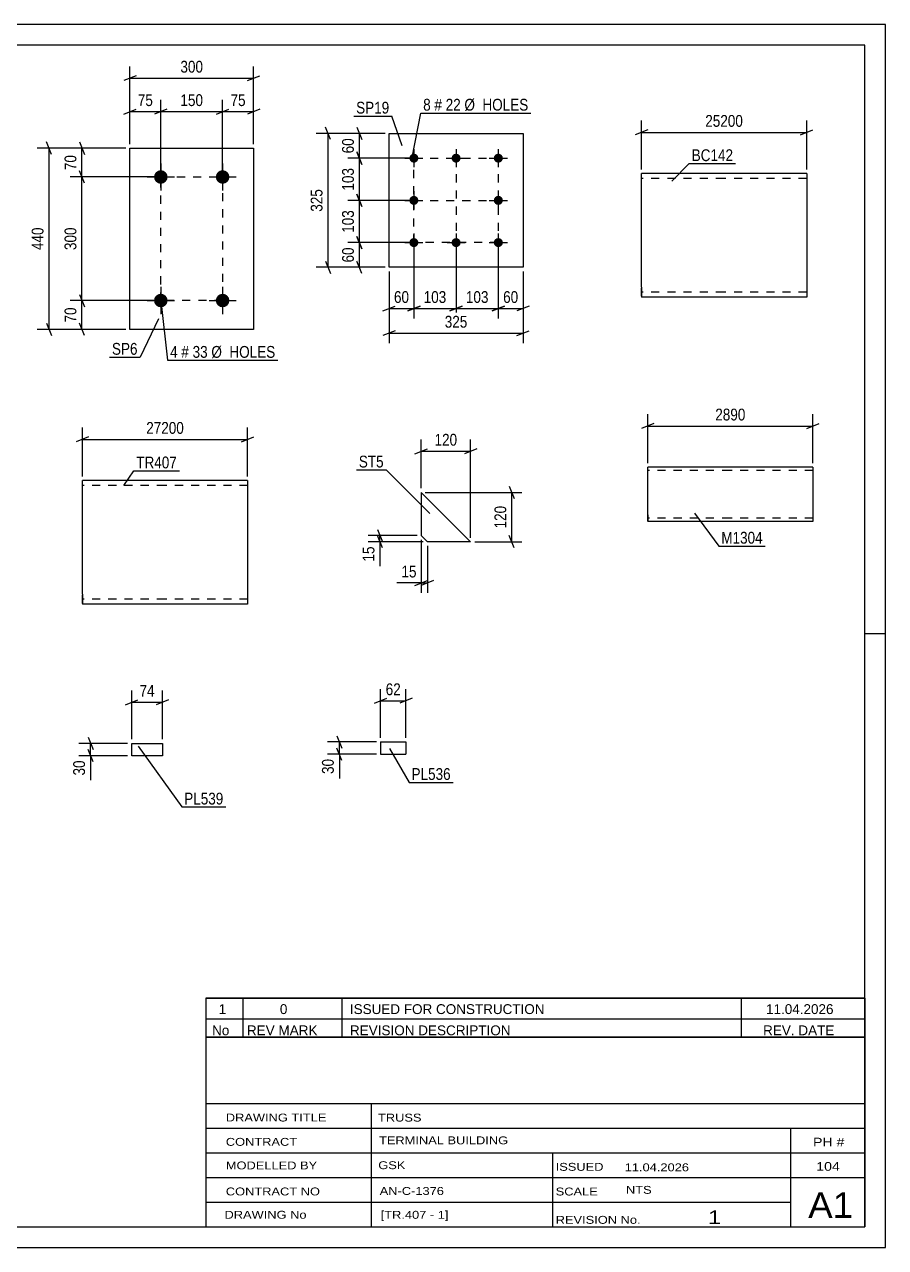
# Model space of a CAD drawing. Header units: millimetres. Extents: x 0 to 420, y 0 to 297.
# Drawn here: x 211 to 420, y 0 to 297 of the extents above; entities that cross this region are included whole.
import ezdxf

# ---------------------------------------------------------------- set-up
doc = ezdxf.new("R2010")
doc.units = ezdxf.units.MM
doc.linetypes.add('DXK_LINE_DOT2', pattern=[3.9198, 1.9599, -1.9599])
doc.styles.add('Arial Narrow', font='ARIALN.TTF', dxfattribs={"height": 0.2})

# ---------------------------------------------------------------- blocks, each defined once
blk = doc.blocks.new('Unknown-348431571-1163')
at = {"color": 5, "linetype": 'Continuous'}
for p, q in [((420, 297), (0, 297)), ((420, 0), (420, 297)), ((415, 292), (5, 292)), ((415, 5), (415, 292)), ((420, 149), (415, 149)), ((5, 5), (415, 5)), ((0, 0), (420, 0))]:
    blk.add_line(p, q, dxfattribs=at)
blk = doc.blocks.new('Part-348431571-19649 - 19648')
at = {"color": 2, "linetype": 'Continuous'}
for p, q in [((382.28, 189.49), (362.28, 189.49)), ((362.28, 177.89), (362.28, 189.49)), ((402.38, 189.49), (382.38, 189.49)), ((402.38, 189.49), (402.38, 176.29)), ((362.28, 177.89), (362.28, 176.29)), ((382.28, 176.29), (362.28, 176.29)), ((402.38, 176.29), (382.38, 176.29))]:
    blk.add_line(p, q, dxfattribs=at)
at = {"color": 7, "linetype": 'DXK_LINE_DOT2'}
for p, q in [((382.28, 188.69), (362.28, 188.69)), ((402.38, 188.69), (382.38, 188.69)), ((362.28, 176.42), (362.28, 177.89)), ((362.28, 177.09), (362.28, 177.16)), ((382.28, 177.09), (362.28, 177.09)), ((402.38, 177.09), (382.38, 177.09)), ((402.38, 177.09), (402.38, 177.16))]:
    blk.add_line(p, q, dxfattribs=at)
blk = doc.blocks.new('Part-348431571-19697 - 19696')
at = {"color": 2, "linetype": 'Continuous'}
for p, q in [((245.08, 186.25), (225.08, 186.25)), ((225.08, 158.65), (225.08, 186.25)), ((265.18, 186.25), (245.18, 186.25)), ((265.18, 186.25), (265.18, 156.25)), ((225.08, 158.65), (225.08, 156.25)), ((245.08, 156.25), (225.08, 156.25)), ((265.18, 156.25), (245.18, 156.25))]:
    blk.add_line(p, q, dxfattribs=at)
at = {"color": 7, "linetype": 'DXK_LINE_DOT2'}
for p, q in [((245.08, 185.05), (225.08, 185.05)), ((265.18, 185.05), (245.18, 185.05)), ((225.08, 156.43), (225.08, 158.65)), ((225.08, 157.45), (225.08, 157.54)), ((245.08, 157.45), (225.08, 157.45)), ((265.18, 157.45), (245.18, 157.45)), ((265.18, 157.45), (265.18, 157.54))]:
    blk.add_line(p, q, dxfattribs=at)
blk = doc.blocks.new('Part-348431571-19710 - 19709')
at = {"color": 2, "linetype": 'Continuous'}
for p, q in [((380.77, 260.8), (360.77, 260.8)), ((360.77, 233.2), (360.77, 260.8)), ((400.87, 260.8), (380.87, 260.8)), ((400.87, 260.8), (400.87, 230.8)), ((360.77, 233.2), (360.77, 230.8)), ((380.77, 230.8), (360.77, 230.8)), ((400.87, 230.8), (380.87, 230.8))]:
    blk.add_line(p, q, dxfattribs=at)
at = {"color": 7, "linetype": 'DXK_LINE_DOT2'}
for p, q in [((380.77, 259.6), (360.77, 259.6)), ((400.87, 259.6), (380.87, 259.6)), ((360.77, 230.99), (360.77, 233.2)), ((360.77, 232), (360.77, 232.1)), ((380.77, 232), (360.77, 232)), ((400.87, 232), (380.87, 232)), ((400.87, 232), (400.87, 232.1))]:
    blk.add_line(p, q, dxfattribs=at)
blk = doc.blocks.new('Part-348431571-19727 - 19726')
at = {"color": 2, "linetype": 'Continuous'}
for p, q in [((307.29, 183.37), (307.29, 172.87)), ((319.29, 171.37), (307.29, 183.37)), ((308.79, 171.37), (307.29, 172.87)), ((319.29, 171.37), (308.79, 171.37))]:
    blk.add_line(p, q, dxfattribs=at)
blk = doc.blocks.new('Part-348431571-19744 - 19743')
at = {"color": 2, "linetype": 'Continuous'}
for p, q in [((236.6, 222.96), (236.6, 266.96)), ((236.6, 266.96), (266.6, 266.96)), ((266.6, 266.96), (266.6, 222.96)), ((266.6, 222.96), (236.6, 222.96))]:
    blk.add_line(p, q, dxfattribs=at)
blk = doc.blocks.new('Bolt-348431571-19745 - 19743')
at = {"linetype": 'Continuous'}
for points in [[(244.1, 261.61, -1), (244.1, 258.31, -1)], [(259.1, 261.61, -1), (259.1, 258.31, -1)], [(244.1, 231.61, -1), (244.1, 228.31, -1)], [(259.1, 231.61, -1), (259.1, 228.31, -1)]]:
    blk.add_hatch(color=1, dxfattribs=at).paths.add_polyline_path(points)
at = {"color": 1, "linetype": 'Continuous'}
for p, q in [((244.1, 263.26), (244.1, 256.66)), ((259.1, 263.26), (259.1, 256.66)), ((240.8, 259.96), (247.4, 259.96)), ((255.8, 259.96), (262.4, 259.96)), ((244.1, 233.26), (244.1, 226.66)), ((259.1, 233.26), (259.1, 226.66)), ((240.8, 229.96), (247.4, 229.96)), ((255.8, 229.96), (262.4, 229.96))]:
    blk.add_line(p, q, dxfattribs=at)
blk = doc.blocks.new('Part-348431571-19754 - 19753')
at = {"color": 2, "linetype": 'Continuous'}
for p, q in [((299.52, 238.03), (299.52, 270.53)), ((299.52, 270.53), (332.02, 270.53)), ((332.02, 270.53), (332.02, 238.03)), ((332.02, 238.03), (299.52, 238.03))]:
    blk.add_line(p, q, dxfattribs=at)
blk = doc.blocks.new('Bolt-348431571-19755 - 19753')
at = {"linetype": 'Continuous'}
for points in [[(305.52, 265.63, -1), (305.52, 263.43, -1)], [(315.77, 265.63, -1), (315.77, 263.43, -1)], [(326.02, 265.63, -1), (326.02, 263.43, -1)], [(305.52, 255.38, -1), (305.52, 253.18, -1)], [(326.02, 255.38, -1), (326.02, 253.18, -1)], [(305.52, 245.13, -1), (305.52, 242.93, -1)], [(315.77, 245.13, -1), (315.77, 242.93, -1)], [(326.02, 245.13, -1), (326.02, 242.93, -1)]]:
    blk.add_hatch(color=1, dxfattribs=at).paths.add_polyline_path(points)
at = {"color": 1, "linetype": 'Continuous'}
for p, q in [((303.32, 264.53), (307.72, 264.53)), ((305.52, 266.73), (305.52, 262.33)), ((313.57, 264.53), (317.97, 264.53)), ((315.77, 266.73), (315.77, 262.33)), ((323.82, 264.53), (328.22, 264.53)), ((326.02, 266.73), (326.02, 262.33)), ((305.52, 256.48), (305.52, 252.08)), ((326.02, 256.48), (326.02, 252.08)), ((303.32, 254.28), (307.72, 254.28)), ((323.82, 254.28), (328.22, 254.28)), ((303.32, 244.03), (307.72, 244.03)), ((305.52, 246.23), (305.52, 241.83)), ((313.57, 244.03), (317.97, 244.03)), ((315.77, 246.23), (315.77, 241.83)), ((323.82, 244.03), (328.22, 244.03)), ((326.02, 246.23), (326.02, 241.83))]:
    blk.add_line(p, q, dxfattribs=at)
blk = doc.blocks.new('Part-348431571-19792 - 19791')
at = {"color": 2, "linetype": 'Continuous'}
for p, q in [((237.05, 119.41), (237.05, 122.41)), ((237.05, 122.41), (244.49, 122.41)), ((244.49, 122.41), (244.49, 119.41)), ((244.49, 119.41), (237.05, 119.41))]:
    blk.add_line(p, q, dxfattribs=at)
blk = doc.blocks.new('Part-348431571-19800 - 19799')
at = {"color": 2, "linetype": 'Continuous'}
for p, q in [((297.43, 122.78), (297.43, 119.78)), ((297.43, 122.78), (303.59, 122.78)), ((303.59, 122.78), (303.59, 119.78)), ((297.43, 119.78), (303.59, 119.78))]:
    blk.add_line(p, q, dxfattribs=at)
blk = doc.blocks.new('Rectangle-348431571-21597 - 19743')
at = {"color": 1, "linetype": 'DXK_LINE_DOT2'}
blk.add_lwpolyline([(244.1, 259.96), (259.1, 259.96), (259.1, 229.96), (244.1, 229.96), (244.1, 259.96)], close=True, dxfattribs=at)
blk = doc.blocks.new('Rectangle-348431571-21607 - 19753')
at = {"color": 1, "linetype": 'DXK_LINE_DOT2'}
blk.add_lwpolyline([(305.52, 264.53), (326.02, 264.53), (326.02, 244.03), (305.52, 244.03), (305.52, 264.53)], close=True, dxfattribs=at)
blk = doc.blocks.new('Line-348431571-21638 - 19753')
at = {"color": 1, "linetype": 'DXK_LINE_DOT2'}
blk.add_line((305.52, 254.28), (326.02, 254.28), dxfattribs=at)
blk = doc.blocks.new('Line-348431571-21645 - 19753')
at = {"color": 1, "linetype": 'DXK_LINE_DOT2'}
blk.add_line((315.77, 264.53), (315.77, 244.03), dxfattribs=at)
blk = doc.blocks.new('StraightDimension-348431571-19996 - 19648')
at = {"color": 7, "linetype": 'Continuous'}
for p, q in [((362.28, 190.49), (362.28, 202.34)), ((402.38, 190.49), (402.38, 202.34)), ((363.78, 200.09), (360.78, 198.89)), ((362.28, 199.49), (402.38, 199.49)), ((400.88, 198.89), (403.88, 200.09))]:
    blk.add_line(p, q, dxfattribs=at)
at = {"color": 0}
blk.add_wipeout([(386.59, 200.24), (386.59, 204.44), (378.08, 204.44), (378.08, 200.24)], dxfattribs=at)
at = {"color": 3, "style": 'Arial Narrow'}
blk.add_text('2890', height=2.863, dxfattribs=at).set_placement((378.68, 200.84))
blk = doc.blocks.new('StraightDimension-348431571-20016 - 19696')
at = {"color": 7, "linetype": 'Continuous'}
for p, q in [((225.08, 187.25), (225.08, 199.1)), ((265.18, 187.25), (265.18, 199.1)), ((226.58, 196.85), (223.58, 195.65)), ((225.08, 196.25), (265.18, 196.25)), ((263.68, 195.65), (266.68, 196.85))]:
    blk.add_line(p, q, dxfattribs=at)
at = {"color": 0}
blk.add_wipeout([(250.3, 197), (250.3, 201.2), (239.96, 201.2), (239.96, 197)], dxfattribs=at)
at = {"color": 3, "style": 'Arial Narrow'}
blk.add_text('27200', height=2.863, dxfattribs=at).set_placement((240.56, 197.6))
blk = doc.blocks.new('StraightDimension-348431571-20020 - 19709')
at = {"color": 7, "linetype": 'Continuous'}
for p, q in [((360.77, 261.8), (360.77, 273.65)), ((400.87, 261.8), (400.87, 273.65)), ((362.27, 271.4), (359.27, 270.2)), ((360.77, 270.8), (400.87, 270.8)), ((399.37, 270.2), (402.37, 271.4))]:
    blk.add_line(p, q, dxfattribs=at)
at = {"color": 0}
blk.add_wipeout([(385.99, 271.55), (385.99, 275.75), (375.65, 275.75), (375.65, 271.55)], dxfattribs=at)
at = {"color": 3, "style": 'Arial Narrow'}
blk.add_text('25200', height=2.863, dxfattribs=at).set_placement((376.25, 272.15))
blk = doc.blocks.new('StraightDimension-348431571-20076 - 19726')
at = {"color": 7, "linetype": 'Continuous'}
for p, q in [((306.29, 172.87), (294.44, 172.87)), ((296.69, 174.37), (297.89, 171.37)), ((297.89, 169.87), (296.69, 172.87)), ((297.29, 171.37), (297.29, 172.87)), ((307.79, 171.37), (294.44, 171.37))]:
    blk.add_line(p, q, dxfattribs=at)
at = {"color": 0}
blk.add_wipeout([(296.54, 170.84), (292.34, 170.84), (292.34, 165.98), (296.54, 165.98)], dxfattribs=at)
at = {"color": 7, "linetype": 'Continuous'}
blk.add_line((297.29, 171.37), (297.29, 165.46), dxfattribs=at)
blk.add_line((297.29, 171.37), (297.29, 165.46), dxfattribs=at)
at = {"color": 3, "style": 'Arial Narrow'}
blk.add_text('15', height=2.863, rotation=90.0002, dxfattribs=at).set_placement((295.94, 166.58))
blk = doc.blocks.new('StraightDimension-348431571-20068 - 19726')
at = {"color": 7, "linetype": 'Continuous'}
for p, q in [((307.29, 171.87), (307.29, 158.97)), ((308.79, 170.37), (308.79, 158.97)), ((305.79, 160.77), (308.79, 161.97)), ((310.29, 161.97), (307.29, 160.77)), ((307.29, 161.37), (308.79, 161.37))]:
    blk.add_line(p, q, dxfattribs=at)
at = {"color": 0}
blk.add_wipeout([(306.76, 162.12), (306.76, 166.32), (301.91, 166.32), (301.91, 162.12)], dxfattribs=at)
at = {"color": 7, "linetype": 'Continuous'}
blk.add_line((307.29, 161.37), (301.38, 161.37), dxfattribs=at)
blk.add_line((307.29, 161.37), (301.38, 161.37), dxfattribs=at)
at = {"color": 3, "style": 'Arial Narrow'}
blk.add_text('15', height=2.863, dxfattribs=at).set_placement((302.51, 162.72))
blk = doc.blocks.new('StraightDimension-348431571-20080 - 19726')
at = {"color": 7, "linetype": 'Continuous'}
for p, q in [((328.69, 184.87), (329.89, 181.87)), ((308.29, 183.37), (331.69, 183.37)), ((329.29, 171.37), (329.29, 183.37)), ((329.89, 169.87), (328.69, 172.87)), ((320.29, 171.37), (331.69, 171.37))]:
    blk.add_line(p, q, dxfattribs=at)
at = {"color": 0}
blk.add_wipeout([(328.54, 180.71), (324.34, 180.71), (324.34, 174.02), (328.54, 174.02)], dxfattribs=at)
at = {"color": 3, "style": 'Arial Narrow'}
blk.add_text('120', height=2.863, rotation=90.0002, dxfattribs=at).set_placement((327.94, 174.62))
blk = doc.blocks.new('StraightDimension-348431571-20072 - 19726')
at = {"color": 7, "linetype": 'Continuous'}
for p, q in [((307.29, 184.37), (307.29, 196.22)), ((319.29, 172.37), (319.29, 196.22)), ((305.79, 192.77), (308.79, 193.97)), ((307.29, 193.37), (319.29, 193.37)), ((320.79, 193.97), (317.79, 192.77))]:
    blk.add_line(p, q, dxfattribs=at)
at = {"color": 0}
blk.add_wipeout([(316.63, 194.12), (316.63, 198.32), (309.94, 198.32), (309.94, 194.12)], dxfattribs=at)
at = {"color": 3, "style": 'Arial Narrow'}
blk.add_text('120', height=2.863, dxfattribs=at).set_placement((310.54, 194.72))
blk = doc.blocks.new('StraightDimension-348431571-20112 - 19743')
at = {"color": 7, "linetype": 'Continuous'}
for p, q in [((236.6, 267.96), (236.6, 286.81)), ((266.6, 267.96), (266.6, 286.81)), ((238.1, 284.56), (235.1, 283.36)), ((236.6, 283.96), (266.6, 283.96)), ((265.1, 283.36), (268.1, 284.56))]:
    blk.add_line(p, q, dxfattribs=at)
at = {"color": 0}
blk.add_wipeout([(254.94, 284.71), (254.94, 288.91), (248.26, 288.91), (248.26, 284.71)], dxfattribs=at)
at = {"color": 3, "style": 'Arial Narrow'}
blk.add_text('300', height=2.863, dxfattribs=at).set_placement((248.86, 285.31))
blk = doc.blocks.new('StraightDimension-348431571-20084 - 19743')
at = {"color": 7, "linetype": 'Continuous'}
for p, q in [((224.35, 268.46), (225.55, 265.46)), ((235.6, 266.96), (222.1, 266.96)), ((224.95, 259.96), (224.95, 266.96)), ((225.55, 258.46), (224.35, 261.46)), ((243.1, 259.96), (222.1, 259.96))]:
    blk.add_line(p, q, dxfattribs=at)
at = {"color": 0}
blk.add_wipeout([(224.2, 265.89), (220, 265.89), (220, 261.03), (224.2, 261.03)], dxfattribs=at)
at = {"color": 3, "style": 'Arial Narrow'}
blk.add_text('70', height=2.863, rotation=90.0002, dxfattribs=at).set_placement((223.6, 261.63))
blk = doc.blocks.new('StraightDimension-348431571-20085 - 19743')
at = {"color": 7, "linetype": 'Continuous'}
for p, q in [((225.55, 258.46), (224.35, 261.46)), ((243.1, 259.96), (222.1, 259.96)), ((224.95, 229.96), (224.95, 259.96)), ((243.1, 229.96), (222.1, 229.96)), ((224.35, 231.46), (225.55, 228.46))]:
    blk.add_line(p, q, dxfattribs=at)
at = {"color": 0}
blk.add_wipeout([(224.2, 248.3), (220, 248.3), (220, 241.62), (224.2, 241.62)], dxfattribs=at)
at = {"color": 3, "style": 'Arial Narrow'}
blk.add_text('300', height=2.863, rotation=90.0002, dxfattribs=at).set_placement((223.6, 242.22))
blk = doc.blocks.new('StraightDimension-348431571-20101 - 19743')
at = {"color": 7, "linetype": 'Continuous'}
for p, q in [((245.6, 276.44), (242.6, 275.24)), ((244.1, 260.96), (244.1, 278.69)), ((257.6, 275.24), (260.6, 276.44)), ((259.1, 260.96), (259.1, 278.69)), ((244.1, 275.84), (259.1, 275.84))]:
    blk.add_line(p, q, dxfattribs=at)
at = {"color": 0}
blk.add_wipeout([(254.94, 276.59), (254.94, 280.79), (248.26, 280.79), (248.26, 276.59)], dxfattribs=at)
at = {"color": 3, "style": 'Arial Narrow'}
blk.add_text('150', height=2.863, dxfattribs=at).set_placement((248.86, 277.19))
blk = doc.blocks.new('StraightDimension-348431571-20086 - 19743')
at = {"color": 7, "linetype": 'Continuous'}
for p, q in [((243.1, 229.96), (222.1, 229.96)), ((224.35, 231.46), (225.55, 228.46)), ((224.95, 222.96), (224.95, 229.96)), ((235.6, 222.96), (222.1, 222.96)), ((225.55, 221.46), (224.35, 224.46))]:
    blk.add_line(p, q, dxfattribs=at)
at = {"color": 0}
blk.add_wipeout([(224.2, 228.89), (220, 228.89), (220, 224.03), (224.2, 224.03)], dxfattribs=at)
at = {"color": 3, "style": 'Arial Narrow'}
blk.add_text('70', height=2.863, rotation=90.0002, dxfattribs=at).set_placement((223.6, 224.63))
blk = doc.blocks.new('StraightDimension-348431571-20096 - 19743')
at = {"color": 7, "linetype": 'Continuous'}
for p, q in [((217.57, 265.46), (216.37, 268.46)), ((235.6, 266.96), (214.12, 266.96)), ((216.97, 222.96), (216.97, 266.96)), ((235.6, 222.96), (214.12, 222.96)), ((216.37, 224.46), (217.57, 221.46))]:
    blk.add_line(p, q, dxfattribs=at)
at = {"color": 0}
blk.add_wipeout([(216.22, 248.3), (212.02, 248.3), (212.02, 241.62), (216.22, 241.62)], dxfattribs=at)
at = {"color": 3, "style": 'Arial Narrow'}
blk.add_text('440', height=2.863, rotation=90.0002, dxfattribs=at).set_placement((215.62, 242.22))
blk = doc.blocks.new('StraightDimension-348431571-20100 - 19743')
at = {"color": 7, "linetype": 'Continuous'}
for p, q in [((257.6, 275.24), (260.6, 276.44)), ((259.1, 260.96), (259.1, 278.69)), ((268.1, 276.44), (265.1, 275.24)), ((266.6, 267.96), (266.6, 278.69)), ((259.1, 275.84), (266.6, 275.84))]:
    blk.add_line(p, q, dxfattribs=at)
at = {"color": 0}
blk.add_wipeout([(265.28, 276.59), (265.28, 280.79), (260.42, 280.79), (260.42, 276.59)], dxfattribs=at)
at = {"color": 3, "style": 'Arial Narrow'}
blk.add_text('75', height=2.863, dxfattribs=at).set_placement((261.02, 277.19))
blk = doc.blocks.new('StraightDimension-348431571-20102 - 19743')
at = {"color": 7, "linetype": 'Continuous'}
for p, q in [((235.1, 275.24), (238.1, 276.44)), ((236.6, 267.96), (236.6, 278.69)), ((245.6, 276.44), (242.6, 275.24)), ((244.1, 260.96), (244.1, 278.69)), ((236.6, 275.84), (244.1, 275.84))]:
    blk.add_line(p, q, dxfattribs=at)
at = {"color": 0}
blk.add_wipeout([(242.78, 276.59), (242.78, 280.79), (237.92, 280.79), (237.92, 276.59)], dxfattribs=at)
at = {"color": 3, "style": 'Arial Narrow'}
blk.add_text('75', height=2.863, dxfattribs=at).set_placement((238.52, 277.19))
blk = doc.blocks.new('StraightDimension-348431571-20116 - 19753')
at = {"color": 7, "linetype": 'Continuous'}
for p, q in [((298.52, 270.53), (289.46, 270.53)), ((291.71, 272.03), (292.91, 269.03)), ((292.31, 264.53), (292.31, 270.53)), ((304.52, 264.53), (289.46, 264.53)), ((292.91, 263.03), (291.71, 266.03))]:
    blk.add_line(p, q, dxfattribs=at)
at = {"color": 0}
blk.add_wipeout([(291.56, 269.95), (287.36, 269.95), (287.36, 265.1), (291.56, 265.1)], dxfattribs=at)
at = {"color": 3, "style": 'Arial Narrow'}
blk.add_text('60', height=2.863, rotation=90.0002, dxfattribs=at).set_placement((290.96, 265.7))
blk = doc.blocks.new('StraightDimension-348431571-20117 - 19753')
at = {"color": 7, "linetype": 'Continuous'}
for p, q in [((304.52, 264.53), (289.46, 264.53)), ((291.71, 266.03), (292.91, 263.03)), ((292.31, 254.28), (292.31, 264.53)), ((292.91, 252.78), (291.71, 255.78)), ((304.52, 254.28), (289.46, 254.28))]:
    blk.add_line(p, q, dxfattribs=at)
at = {"color": 0}
blk.add_wipeout([(291.56, 262.74), (287.36, 262.74), (287.36, 256.06), (291.56, 256.06)], dxfattribs=at)
at = {"color": 3, "style": 'Arial Narrow'}
blk.add_text('103', height=2.863, rotation=90.0002, dxfattribs=at).set_placement((290.96, 256.66))
blk = doc.blocks.new('StraightDimension-348431571-20118 - 19753')
at = {"color": 7, "linetype": 'Continuous'}
for p, q in [((291.71, 255.78), (292.91, 252.78)), ((304.52, 254.28), (289.46, 254.28)), ((292.31, 244.03), (292.31, 254.28)), ((304.52, 244.03), (289.46, 244.03)), ((292.91, 242.53), (291.71, 245.53))]:
    blk.add_line(p, q, dxfattribs=at)
at = {"color": 0}
blk.add_wipeout([(291.56, 252.49), (287.36, 252.49), (287.36, 245.81), (291.56, 245.81)], dxfattribs=at)
at = {"color": 3, "style": 'Arial Narrow'}
blk.add_text('103', height=2.863, rotation=90.0002, dxfattribs=at).set_placement((290.96, 246.41))
blk = doc.blocks.new('StraightDimension-348431571-20119 - 19753')
at = {"color": 7, "linetype": 'Continuous'}
for p, q in [((304.52, 244.03), (289.46, 244.03)), ((291.71, 245.53), (292.91, 242.53)), ((292.31, 238.03), (292.31, 244.03)), ((298.52, 238.03), (289.46, 238.03)), ((292.91, 236.53), (291.71, 239.53))]:
    blk.add_line(p, q, dxfattribs=at)
at = {"color": 0}
blk.add_wipeout([(291.56, 243.45), (287.36, 243.45), (287.36, 238.6), (291.56, 238.6)], dxfattribs=at)
at = {"color": 3, "style": 'Arial Narrow'}
blk.add_text('60', height=2.863, rotation=90.0002, dxfattribs=at).set_placement((290.96, 239.2))
blk = doc.blocks.new('StraightDimension-348431571-20132 - 19753')
at = {"color": 7, "linetype": 'Continuous'}
for p, q in [((298.52, 270.53), (281.84, 270.53)), ((285.29, 269.03), (284.09, 272.03)), ((284.69, 238.03), (284.69, 270.53)), ((298.52, 238.03), (281.84, 238.03)), ((284.09, 239.53), (285.29, 236.53))]:
    blk.add_line(p, q, dxfattribs=at)
at = {"color": 0}
blk.add_wipeout([(283.94, 257.62), (279.74, 257.62), (279.74, 250.93), (283.94, 250.93)], dxfattribs=at)
at = {"color": 3, "style": 'Arial Narrow'}
blk.add_text('325', height=2.863, rotation=90.0002, dxfattribs=at).set_placement((283.34, 251.53))
blk = doc.blocks.new('StraightDimension-348431571-20136 - 19753')
at = {"color": 7, "linetype": 'Continuous'}
for p, q in [((326.02, 243.03), (326.02, 225.63)), ((332.02, 237.03), (332.02, 225.63)), ((324.52, 227.43), (327.52, 228.63)), ((326.02, 228.03), (332.02, 228.03)), ((333.52, 228.63), (330.52, 227.43))]:
    blk.add_line(p, q, dxfattribs=at)
at = {"color": 0}
blk.add_wipeout([(331.44, 228.78), (331.44, 232.98), (326.59, 232.98), (326.59, 228.78)], dxfattribs=at)
at = {"color": 3, "style": 'Arial Narrow'}
blk.add_text('60', height=2.863, dxfattribs=at).set_placement((327.19, 229.38))
blk = doc.blocks.new('StraightDimension-348431571-20137 - 19753')
at = {"color": 7, "linetype": 'Continuous'}
for p, q in [((315.77, 243.03), (315.77, 225.63)), ((326.02, 243.03), (326.02, 225.63)), ((314.27, 227.43), (317.27, 228.63)), ((315.77, 228.03), (326.02, 228.03)), ((327.52, 228.63), (324.52, 227.43))]:
    blk.add_line(p, q, dxfattribs=at)
at = {"color": 0}
blk.add_wipeout([(324.23, 228.78), (324.23, 232.98), (317.55, 232.98), (317.55, 228.78)], dxfattribs=at)
at = {"color": 3, "style": 'Arial Narrow'}
blk.add_text('103', height=2.863, dxfattribs=at).set_placement((318.15, 229.38))
blk = doc.blocks.new('StraightDimension-348431571-20138 - 19753')
at = {"color": 7, "linetype": 'Continuous'}
for p, q in [((305.52, 243.03), (305.52, 225.63)), ((315.77, 243.03), (315.77, 225.63)), ((304.02, 227.43), (307.02, 228.63)), ((305.52, 228.03), (315.77, 228.03)), ((317.27, 228.63), (314.27, 227.43))]:
    blk.add_line(p, q, dxfattribs=at)
at = {"color": 0}
blk.add_wipeout([(313.98, 228.78), (313.98, 232.98), (307.3, 232.98), (307.3, 228.78)], dxfattribs=at)
at = {"color": 3, "style": 'Arial Narrow'}
blk.add_text('103', height=2.863, dxfattribs=at).set_placement((307.9, 229.38))
blk = doc.blocks.new('StraightDimension-348431571-20139 - 19753')
at = {"color": 7, "linetype": 'Continuous'}
for p, q in [((305.52, 243.03), (305.52, 225.63)), ((299.52, 237.03), (299.52, 225.63)), ((298.02, 227.43), (301.02, 228.63)), ((299.52, 228.03), (305.52, 228.03)), ((307.02, 228.63), (304.02, 227.43))]:
    blk.add_line(p, q, dxfattribs=at)
at = {"color": 0}
blk.add_wipeout([(304.94, 228.78), (304.94, 232.98), (300.09, 232.98), (300.09, 228.78)], dxfattribs=at)
at = {"color": 3, "style": 'Arial Narrow'}
blk.add_text('60', height=2.863, dxfattribs=at).set_placement((300.69, 229.38))
blk = doc.blocks.new('StraightDimension-348431571-20152 - 19753')
at = {"color": 7, "linetype": 'Continuous'}
for p, q in [((299.52, 237.03), (299.52, 219.63)), ((332.02, 237.03), (332.02, 219.63)), ((301.02, 222.63), (298.02, 221.43)), ((299.52, 222.03), (332.02, 222.03)), ((330.52, 221.43), (333.52, 222.63))]:
    blk.add_line(p, q, dxfattribs=at)
at = {"color": 0}
blk.add_wipeout([(319.11, 222.78), (319.11, 226.98), (312.42, 226.98), (312.42, 222.78)], dxfattribs=at)
at = {"color": 3, "style": 'Arial Narrow'}
blk.add_text('325', height=2.863, dxfattribs=at).set_placement((313.02, 223.38))
blk = doc.blocks.new('StraightDimension-348431571-20156 - 19791')
at = {"color": 7, "linetype": 'Continuous'}
for p, q in [((236.05, 122.41), (224.2, 122.41)), ((226.45, 123.91), (227.65, 120.91)), ((227.05, 119.41), (227.05, 122.41)), ((236.05, 119.41), (224.2, 119.41)), ((227.65, 117.91), (226.45, 120.91))]:
    blk.add_line(p, q, dxfattribs=at)
at = {"color": 0}
blk.add_wipeout([(226.3, 118.89), (222.1, 118.89), (222.1, 114.03), (226.3, 114.03)], dxfattribs=at)
at = {"color": 7, "linetype": 'Continuous'}
blk.add_line((227.05, 119.41), (227.05, 113.51), dxfattribs=at)
blk.add_line((227.05, 119.41), (227.05, 113.51), dxfattribs=at)
at = {"color": 3, "style": 'Arial Narrow'}
blk.add_text('30', height=2.863, rotation=90.0002, dxfattribs=at).set_placement((225.7, 114.63))
blk = doc.blocks.new('StraightDimension-348431571-20160 - 19791')
at = {"color": 7, "linetype": 'Continuous'}
for p, q in [((237.05, 123.41), (237.05, 135.26)), ((244.49, 123.41), (244.49, 135.26)), ((235.55, 131.81), (238.55, 133.01)), ((237.05, 132.41), (244.49, 132.41)), ((245.99, 133.01), (242.99, 131.81))]:
    blk.add_line(p, q, dxfattribs=at)
at = {"color": 0}
blk.add_wipeout([(243.2, 133.16), (243.2, 137.36), (238.34, 137.36), (238.34, 133.16)], dxfattribs=at)
at = {"color": 3, "style": 'Arial Narrow'}
blk.add_text('74', height=2.863, dxfattribs=at).set_placement((238.94, 133.76))
blk = doc.blocks.new('StraightDimension-348431571-20164 - 19799')
at = {"color": 7, "linetype": 'Continuous'}
for p, q in [((296.43, 122.78), (284.58, 122.78)), ((286.83, 124.28), (288.03, 121.28)), ((287.43, 119.78), (287.43, 122.78)), ((296.43, 119.78), (284.58, 119.78)), ((288.03, 118.28), (286.83, 121.28))]:
    blk.add_line(p, q, dxfattribs=at)
at = {"color": 0}
blk.add_wipeout([(286.68, 119.26), (282.48, 119.26), (282.48, 114.4), (286.68, 114.4)], dxfattribs=at)
at = {"color": 7, "linetype": 'Continuous'}
blk.add_line((287.43, 119.78), (287.43, 113.88), dxfattribs=at)
blk.add_line((287.43, 119.78), (287.43, 113.88), dxfattribs=at)
at = {"color": 3, "style": 'Arial Narrow'}
blk.add_text('30', height=2.863, rotation=90.0002, dxfattribs=at).set_placement((286.08, 115))
blk = doc.blocks.new('StraightDimension-348431571-20168 - 19799')
at = {"color": 7, "linetype": 'Continuous'}
for p, q in [((297.43, 123.78), (297.43, 135.63)), ((303.59, 123.78), (303.59, 135.63)), ((295.93, 132.18), (298.93, 133.38)), ((297.43, 132.78), (303.59, 132.78)), ((305.09, 133.38), (302.09, 132.18))]:
    blk.add_line(p, q, dxfattribs=at)
at = {"color": 0}
blk.add_wipeout([(302.94, 133.53), (302.94, 137.73), (298.08, 137.73), (298.08, 133.53)], dxfattribs=at)
at = {"color": 3, "style": 'Arial Narrow'}
blk.add_text('62', height=2.863, dxfattribs=at).set_placement((298.68, 134.13))
blk = doc.blocks.new('Unknown-348431571-23226')
at = {"color": 7, "linetype": 'Continuous'}
for p, q in [((255, 51.05), (255, 5)), ((255, 51.05), (415, 51.05)), ((415, 51), (415, 5)), ((255, 35), (415, 35)), ((295.14, 35), (295.14, 5)), ((255, 29), (415, 29)), ((397, 5.05), (397, 29.05)), ((255, 23), (415, 23)), ((339.14, 23), (339.14, 5)), ((255, 17), (415, 17)), ((255, 11), (397, 11)), ((255, 5), (415, 5))]:
    blk.add_line(p, q, dxfattribs=at)
at = {"color": 7, "style": 'Arial Narrow'}
for s, height, width, p in [('DRAWING TITLE', 1.9089, 1.425378, (259.88, 30.61)), ('TRUSS ', 1.909, 1.425378, (296.81, 30.59)), ('TERMINAL BUILDING', 1.9089, 1.425378, (297.06, 25.07)), ('CONTRACT', 1.909, 1.425378, (259.88, 24.71)), ('MODELLED BY', 1.9089, 1.425378, (259.88, 18.98)), ('GSK', 1.909, 1.425378, (296.88, 19.04)), ('ISSUED', 1.909, 1.425378, (339.94, 18.64)), ('11.04.2026', 1.909, 1.425378, (356.69, 18.52)), ('CONTRACT NO', 1.9089, 1.425378, (259.88, 12.66)), ('AN-C-1376', 1.909, 1.425378, (297.23, 12.78)), ('SCALE', 1.909, 1.425378, (339.94, 12.65)), ('A1', 6.204, 1.25, (401.24, 7.2)), ('DRAWING No', 1.909, 1.425378, (259.56, 7)), ('[TR.407 - 1]', 1.9089, 1.425378, (297.46, 6.99)), ('1', 3.34, 1.5, (376.91, 5.68)), ('REVISION No.', 1.9089, 1.425378, (339.94, 5.77))]:
    blk.add_text(s, height=height, dxfattribs=dict(at, width=width)).set_placement(p)
at = {"color": 7, "linetype": 'Continuous', "style": 'Arial Narrow'}
for s, height, width, p in [('PH #', 2.1, 1.42538, (402.4, 24.55)), ('104', 2.1, 1.42538, (403.19, 18.65)), ('NTS', 1.909, 1.425378, (357, 13.05))]:
    blk.add_text(s, height=height, dxfattribs=dict(at, width=width)).set_placement(p)
blk = doc.blocks.new('Unknown-348431571-23227')
at = {"color": 7, "linetype": 'Continuous'}
for p, q in [((255, 60.55), (415, 60.55)), ((415, 60.55), (255, 60.55)), ((255, 60.55), (255, 55.55)), ((264, 60.55), (264, 55.55)), ((288, 60.55), (288, 55.55)), ((385, 60.55), (385, 55.55)), ((415, 60.55), (415, 55.55)), ((255, 55.55), (415, 55.55)), ((255, 55.55), (255, 51.05)), ((255, 55.55), (415, 55.55)), ((264, 55.55), (264, 51.05)), ((288, 55.55), (288, 51.05)), ((385, 55.55), (385, 51.05)), ((415, 55.55), (415, 51.05)), ((415, 51.05), (255, 51.05))]:
    blk.add_line(p, q, dxfattribs=at)
at = {"color": 7, "linetype": 'Continuous', "style": 'Arial Narrow'}
for s, height, width, p in [('1', 2.39, 1.196471, (258.16, 56.7)), ('0', 2.39, 1.196471, (273, 56.7)), ('ISSUED FOR CONSTRUCTION', 2.3861, 1.196471, (290, 56.7)), ('11.04.2026', 2.386, 1.196471, (391, 56.7)), ('No', 2.386, 1.2, (256.54, 51.55)), ('REV MARK', 2.386, 1.2, (265, 51.55)), ('REVISION DESCRIPTION', 2.3861, 1.2, (290, 51.55)), ('REV. DATE', 2.386, 1.2, (390.28, 51.55))]:
    blk.add_text(s, height=height, dxfattribs=dict(at, width=width)).set_placement(p)
blk = doc.blocks.new('Mark-348431571-20261 - 19648')
at = {"color": 0}
blk.add_wipeout([(390.19, 170.93), (390.19, 173.93), (380.14, 173.93), (380.14, 170.93)], dxfattribs=at)
blk.add_wipeout([(390.19, 170.93), (390.19, 173.93), (380.14, 173.93), (380.14, 170.93)], dxfattribs=at)
at = {"color": 30, "linetype": 'Continuous'}
for p, q in [((373.63, 178.29), (379.54, 170.33)), ((379.54, 170.33), (390.79, 170.33))]:
    blk.add_line(p, q, dxfattribs=at)
at = {"color": 3, "style": 'Arial Narrow'}
blk.add_text('M1304', height=2.863, dxfattribs=at).set_placement((380.14, 170.93))
blk = doc.blocks.new('Mark-348431571-20270 - 19696')
at = {"color": 0}
blk.add_wipeout([(248, 189.21), (248, 192.21), (238.14, 192.21), (238.14, 189.21)], dxfattribs=at)
blk.add_wipeout([(248, 189.21), (248, 192.21), (238.14, 192.21), (238.14, 189.21)], dxfattribs=at)
at = {"color": 30, "linetype": 'Continuous'}
for p, q in [((235.11, 185.03), (237.54, 188.61)), ((237.54, 188.61), (248.6, 188.61))]:
    blk.add_line(p, q, dxfattribs=at)
at = {"color": 3, "style": 'Arial Narrow'}
blk.add_text('TR407', height=2.863, dxfattribs=at).set_placement((238.14, 189.21))
blk = doc.blocks.new('Mark-348431571-20273 - 19709')
at = {"color": 0}
blk.add_wipeout([(383.01, 263.82), (383.01, 266.82), (372.96, 266.82), (372.96, 263.82)], dxfattribs=at)
blk.add_wipeout([(383.01, 263.82), (383.01, 266.82), (372.96, 266.82), (372.96, 263.82)], dxfattribs=at)
at = {"color": 30, "linetype": 'Continuous'}
for p, q in [((368.17, 258.95), (372.36, 263.22)), ((372.36, 263.22), (383.61, 263.22))]:
    blk.add_line(p, q, dxfattribs=at)
at = {"color": 3, "style": 'Arial Narrow'}
blk.add_text('BC142', height=2.863, dxfattribs=at).set_placement((372.96, 263.82))
blk = doc.blocks.new('Mark-348431571-20280 - 19726')
at = {"color": 0}
blk.add_wipeout([(298.18, 189.42), (298.18, 192.42), (292.16, 192.42), (292.16, 189.42)], dxfattribs=at)
blk.add_wipeout([(298.18, 189.42), (298.18, 192.42), (292.16, 192.42), (292.16, 189.42)], dxfattribs=at)
at = {"color": 30, "linetype": 'Continuous'}
for p in [(291.56, 188.82), (309.39, 178.21)]:
    blk.add_line(p, (298.78, 188.82), dxfattribs=at)
at = {"color": 3, "style": 'Arial Narrow'}
blk.add_text('ST5', height=2.863, dxfattribs=at).set_placement((292.16, 189.42))
blk = doc.blocks.new('Mark-348431571-20283 - 19743')
at = {"color": 0}
blk.add_wipeout([(238.45, 216.8), (238.45, 219.8), (232.24, 219.8), (232.24, 216.8)], dxfattribs=at)
blk.add_wipeout([(238.45, 216.8), (238.45, 219.8), (232.24, 219.8), (232.24, 216.8)], dxfattribs=at)
at = {"color": 30, "linetype": 'Continuous'}
for p in [(243.51, 225.48), (231.64, 216.2)]:
    blk.add_line(p, (239.05, 216.2), dxfattribs=at)
at = {"color": 3, "style": 'Arial Narrow'}
blk.add_text('SP6', height=2.863, dxfattribs=at).set_placement((232.24, 216.8))
blk = doc.blocks.new('Mark-348431571-20286 - 19743')
at = {"color": 0}
blk.add_wipeout([(248.19, 216.06), (248.19, 219.06), (246.36, 219.06), (246.36, 216.06)], dxfattribs=at)
blk.add_wipeout([(248.19, 216.06), (248.19, 219.06), (246.36, 219.06), (246.36, 216.06)], dxfattribs=at)
at = {"color": 7, "linetype": 'Continuous'}
blk.add_line((244.1, 229.96), (245.76, 215.46), dxfattribs=at)
at = {"color": 0}
blk.add_wipeout([(250.92, 216.06), (250.92, 219.06), (249.09, 219.06), (249.09, 216.06)], dxfattribs=at)
blk.add_wipeout([(250.92, 216.06), (250.92, 219.06), (249.09, 219.06), (249.09, 216.06)], dxfattribs=at)
at = {"color": 3, "style": 'Arial Narrow'}
blk.add_text('4', height=2.86, dxfattribs=at).set_placement((246.36, 216.06))
at = {"color": 0}
blk.add_wipeout([(255.47, 216.06), (255.47, 219.06), (251.82, 219.06), (251.82, 216.06)], dxfattribs=at)
blk.add_wipeout([(255.47, 216.06), (255.47, 219.06), (251.82, 219.06), (251.82, 216.06)], dxfattribs=at)
at = {"color": 3, "style": 'Arial Narrow'}
blk.add_text('#', height=2.86, dxfattribs=at).set_placement((249.09, 216.06))
at = {"color": 0}
blk.add_wipeout([(271.9, 216.06), (271.9, 219.06), (256.37, 219.06), (256.37, 216.06)], dxfattribs=at)
blk.add_wipeout([(271.9, 216.06), (271.9, 219.06), (256.37, 219.06), (256.37, 216.06)], dxfattribs=at)
at = {"color": 7, "linetype": 'Continuous'}
blk.add_line((245.76, 215.46), (272.5, 215.46), dxfattribs=at)
at = {"color": 3, "style": 'Arial Narrow'}
for s, p in [('33', (251.82, 216.06)), ('Ø  HOLES', (256.37, 216.06))]:
    blk.add_text(s, height=2.863, dxfattribs=at).set_placement(p)
blk = doc.blocks.new('Mark-348431571-20287 - 19753')
at = {"color": 0}
blk.add_wipeout([(299.55, 275.36), (299.55, 278.36), (291.51, 278.36), (291.51, 275.36)], dxfattribs=at)
blk.add_wipeout([(299.55, 275.36), (299.55, 278.36), (291.51, 278.36), (291.51, 275.36)], dxfattribs=at)
at = {"color": 30, "linetype": 'Continuous'}
for p in [(290.91, 274.76), (302.68, 267.54)]:
    blk.add_line(p, (300.15, 274.76), dxfattribs=at)
at = {"color": 3, "style": 'Arial Narrow'}
blk.add_text('SP19', height=2.863, dxfattribs=at).set_placement((291.51, 275.36))
blk = doc.blocks.new('Mark-348431571-20290 - 19753')
at = {"color": 0}
blk.add_wipeout([(309.61, 276.08), (309.61, 279.08), (307.78, 279.08), (307.78, 276.08)], dxfattribs=at)
blk.add_wipeout([(309.61, 276.08), (309.61, 279.08), (307.78, 279.08), (307.78, 276.08)], dxfattribs=at)
at = {"color": 7, "linetype": 'Continuous'}
blk.add_line((305.11, 264.71), (307.18, 275.48), dxfattribs=at)
at = {"color": 0}
blk.add_wipeout([(312.34, 276.08), (312.34, 279.08), (310.51, 279.08), (310.51, 276.08)], dxfattribs=at)
blk.add_wipeout([(312.34, 276.08), (312.34, 279.08), (310.51, 279.08), (310.51, 276.08)], dxfattribs=at)
at = {"color": 3, "style": 'Arial Narrow'}
blk.add_text('8', height=2.86, dxfattribs=at).set_placement((307.78, 276.08))
at = {"color": 0}
blk.add_wipeout([(316.89, 276.08), (316.89, 279.08), (313.24, 279.08), (313.24, 276.08)], dxfattribs=at)
blk.add_wipeout([(316.89, 276.08), (316.89, 279.08), (313.24, 279.08), (313.24, 276.08)], dxfattribs=at)
at = {"color": 3, "style": 'Arial Narrow'}
blk.add_text('#', height=2.86, dxfattribs=at).set_placement((310.51, 276.08))
at = {"color": 0}
blk.add_wipeout([(333.32, 276.08), (333.32, 279.08), (317.79, 279.08), (317.79, 276.08)], dxfattribs=at)
blk.add_wipeout([(333.32, 276.08), (333.32, 279.08), (317.79, 279.08), (317.79, 276.08)], dxfattribs=at)
at = {"color": 7, "linetype": 'Continuous'}
blk.add_line((307.18, 275.48), (333.92, 275.48), dxfattribs=at)
at = {"color": 3, "style": 'Arial Narrow'}
for s, p in [('22', (313.24, 276.08)), ('Ø  HOLES', (317.79, 276.08))]:
    blk.add_text(s, height=2.863, dxfattribs=at).set_placement(p)
blk = doc.blocks.new('Mark-348431571-20291 - 19791')
at = {"color": 0}
blk.add_wipeout([(259.28, 107.58), (259.28, 110.58), (249.78, 110.58), (249.78, 107.58)], dxfattribs=at)
blk.add_wipeout([(259.28, 107.58), (259.28, 110.58), (249.78, 110.58), (249.78, 107.58)], dxfattribs=at)
at = {"color": 30, "linetype": 'Continuous'}
for p, q in [((238.57, 121.78), (249.18, 106.98)), ((249.18, 106.98), (259.88, 106.98))]:
    blk.add_line(p, q, dxfattribs=at)
at = {"color": 3, "style": 'Arial Narrow'}
blk.add_text('PL539', height=2.863, dxfattribs=at).set_placement((249.78, 107.58))
blk = doc.blocks.new('Mark-348431571-20294 - 19799')
at = {"color": 0}
blk.add_wipeout([(314.46, 113.55), (314.46, 116.55), (304.96, 116.55), (304.96, 113.55)], dxfattribs=at)
blk.add_wipeout([(314.46, 113.55), (314.46, 116.55), (304.96, 116.55), (304.96, 113.55)], dxfattribs=at)
at = {"color": 30, "linetype": 'Continuous'}
for p, q in [((299.62, 121.17), (304.36, 112.95)), ((304.36, 112.95), (315.06, 112.95))]:
    blk.add_line(p, q, dxfattribs=at)
at = {"color": 3, "style": 'Arial Narrow'}
blk.add_text('PL536', height=2.863, dxfattribs=at).set_placement((304.96, 113.55))

msp = doc.modelspace()

# ---------------------------------------------------------------- block references
for name in ['Unknown-348431571-1163', 'Part-348431571-19754 - 19753', 'Part-348431571-19744 - 19743', 'Bolt-348431571-19755 - 19753', 'Rectangle-348431571-21607 - 19753', 'Line-348431571-21645 - 19753', 'Bolt-348431571-19745 - 19743', 'Rectangle-348431571-21597 - 19743', 'Part-348431571-19710 - 19709', 'Line-348431571-21638 - 19753', 'Part-348431571-19649 - 19648', 'Part-348431571-19697 - 19696', 'Part-348431571-19727 - 19726', 'Part-348431571-19792 - 19791', 'Part-348431571-19800 - 19799', 'Unknown-348431571-23227', 'Unknown-348431571-23226']:
    msp.add_blockref(name, (0, 0))

# ---------------------------------------------------------------- next in the draw order: block references
for name in ['StraightDimension-348431571-20112 - 19743', 'StraightDimension-348431571-20020 - 19709', 'StraightDimension-348431571-20116 - 19753', 'StraightDimension-348431571-20136 - 19753', 'StraightDimension-348431571-19996 - 19648', 'StraightDimension-348431571-20016 - 19696', 'Mark-348431571-20261 - 19648', 'StraightDimension-348431571-20076 - 19726', 'StraightDimension-348431571-20156 - 19791', 'Mark-348431571-20291 - 19791', 'StraightDimension-348431571-20164 - 19799', 'Mark-348431571-20294 - 19799']:
    msp.add_blockref(name, (0, 0))

# ---------------------------------------------------------------- next in the draw order: block references
for name in ['StraightDimension-348431571-20084 - 19743', 'StraightDimension-348431571-20117 - 19753', 'Mark-348431571-20273 - 19709', 'StraightDimension-348431571-20137 - 19753', 'Mark-348431571-20270 - 19696', 'StraightDimension-348431571-20068 - 19726', 'StraightDimension-348431571-20160 - 19791', 'StraightDimension-348431571-20168 - 19799']:
    msp.add_blockref(name, (0, 0))

# ---------------------------------------------------------------- next in the draw order: block references
for name in ['Mark-348431571-20290 - 19753', 'StraightDimension-348431571-20085 - 19743', 'StraightDimension-348431571-20118 - 19753', 'StraightDimension-348431571-20080 - 19726']:
    msp.add_blockref(name, (0, 0))

# ---------------------------------------------------------------- next in the draw order: block references
for name in ['StraightDimension-348431571-20101 - 19743', 'StraightDimension-348431571-20119 - 19753', 'StraightDimension-348431571-20086 - 19743', 'StraightDimension-348431571-20072 - 19726']:
    msp.add_blockref(name, (0, 0))

# ---------------------------------------------------------------- next in the draw order: block references
for name in ['StraightDimension-348431571-20100 - 19743', 'StraightDimension-348431571-20132 - 19753', 'StraightDimension-348431571-20096 - 19743', 'StraightDimension-348431571-20138 - 19753', 'Mark-348431571-20280 - 19726']:
    msp.add_blockref(name, (0, 0))

# ---------------------------------------------------------------- next in the draw order: block references
for name in ['StraightDimension-348431571-20102 - 19743', 'Mark-348431571-20287 - 19753', 'StraightDimension-348431571-20139 - 19753', 'Mark-348431571-20283 - 19743']:
    msp.add_blockref(name, (0, 0))

# ---------------------------------------------------------------- next in the draw order: block references
for name in ['StraightDimension-348431571-20152 - 19753', 'Mark-348431571-20286 - 19743']:
    msp.add_blockref(name, (0, 0))

doc.saveas('drawing.dxf')
